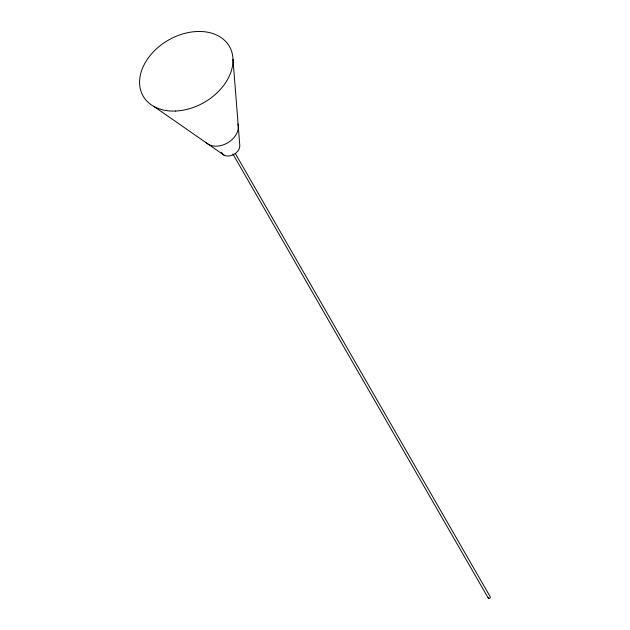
<?xml version="1.0" encoding="UTF-8"?>
<svg xmlns="http://www.w3.org/2000/svg" width="630" height="630" viewBox="0 0 630 630"><rect width="100%" height="100%" fill="white"/><g stroke="black" fill="none" stroke-linecap="round" stroke-linejoin="round"><path stroke-width="0.94" d="M232.856 153.933L488.494 598.5L489.864 598.272L490.408 597.106L235.258 153.397M154.161 106.604L224.036 155.161M488.187 597.476L488.494 598.5M232.99 59.275L239.802 145.695A9.954 7.182 -29.9 0 1 231.934 155.311A9.954 7.182 -29.9 0 1 221.508 152.381M237.88 124.023A18.695 13.49 -29.9 0 1 227.391 142.986A18.695 13.49 -29.9 0 1 205.813 142.27M175.416 111.053A49.77 35.918 -29.9 0 0 231.068 49.857A49.77 35.918 -29.9 0 0 152.381 52.92A49.77 35.918 -29.9 0 0 175.416 111.053"/></g></svg>
